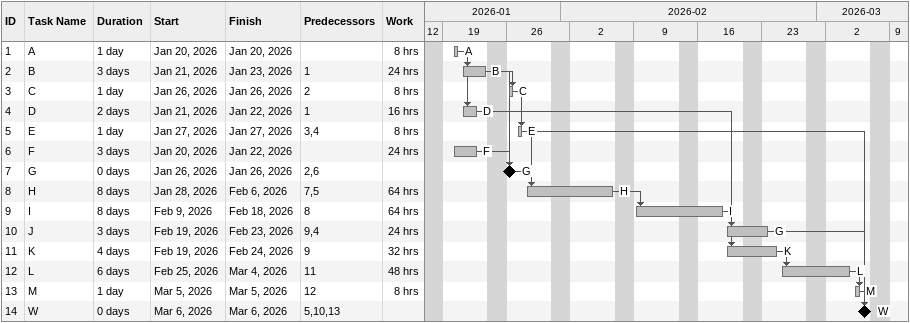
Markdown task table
| ID | Task | Duration | Start | Finish | Predecessors | Resources | Work (h) |
|---|---|---|---|---|---|---|---|
| 1 | A | 1d | 2026-01-20 | 2026-01-20 |  | A | 8 |
| 2 | B | 3d | 2026-01-21 | 2026-01-23 | 1 | B | 24 |
| 3 | C | 1d | 2026-01-26 | 2026-01-26 | 2 | C | 8 |
| 4 | D | 2d | 2026-01-21 | 2026-01-22 | 1 | D | 16 |
| 5 | E | 1d | 2026-01-27 | 2026-01-27 | 3, 4 | E | 8 |
| 6 | F | 3d | 2026-01-20 | 2026-01-22 |  | F | 24 |
| 7 | G | 0d | 2026-01-26 | 2026-01-26 | 2, 6 | G |  |
| 8 | H | 8d | 2026-01-28 | 2026-02-06 | 7, 5 | H | 64 |
| 9 | I | 8d | 2026-02-09 | 2026-02-18 | 8 | I | 64 |
| 10 | J | 3d | 2026-02-19 | 2026-02-23 | 9, 4 | G | 24 |
| 11 | K | 4d | 2026-02-19 | 2026-02-24 | 9 | K | 32 |
| 12 | L | 6d | 2026-02-25 | 2026-03-04 | 11 | L | 48 |
| 13 | M | 1d | 2026-03-05 | 2026-03-05 | 12 | M | 8 |
| 14 | W | 0d | 2026-03-06 | 2026-03-06 | 5, 10, 13 | W |  |
